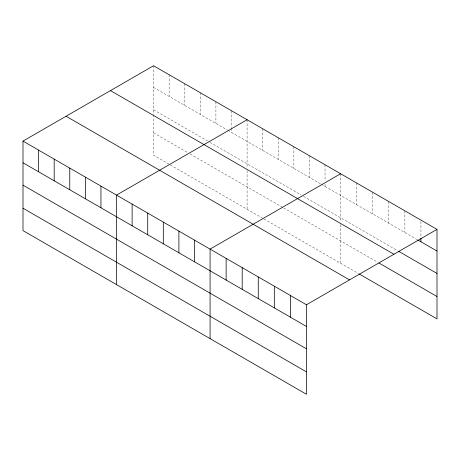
<?xml version="1.0" encoding="UTF-8"?>
<svg xmlns="http://www.w3.org/2000/svg" width="460" height="460" viewBox="0 0 460 460"><rect width="100%" height="100%" fill="white"/><g stroke="black" fill="none" stroke-linecap="round" stroke-linejoin="round"><path stroke-width="0.34" stroke-dasharray="2.3 1.72" d="M153.548 87.412L227.297 129.99M227.901 130.335L320.839 183.994M321.436 184.339L417.231 239.643M153.548 109.796L207.512 140.95M209.909 142.335L301.053 194.954M303.45 196.339L397.463 250.619M153.548 132.859L187.726 152.593M190.124 153.973L283.067 207.632M283.665 207.977L377.695 262.269M169.136 164.243L153.548 155.244L153.548 115.224M170.338 164.939L262.677 218.247M263.879 218.943L358.541 273.596M420.94 221.507L420.94 237.59M404.875 210.835L404.875 232.513M388.815 201.566L388.815 223.238M372.749 192.291L372.749 213.963M356.69 183.017L356.69 204.689M340.624 173.742L340.624 221.875M340.624 224.589L340.624 263.252M325.036 164.743L325.036 180.826M325.036 184.322L325.036 186.415M309.448 155.744L309.448 177.416M293.859 146.74L293.859 168.417M278.265 137.741L278.265 159.413M262.677 128.743L262.677 150.414M247.089 119.738L247.089 167.871M247.089 170.585L247.089 209.248M231.495 110.739L231.495 127.518M231.495 128.219L231.495 132.411M215.907 101.74L215.907 123.412M200.318 92.736L200.318 114.413M184.73 83.737L184.73 105.409M169.136 74.738L169.136 96.41M153.548 65.734L153.548 114.546"/><path stroke-width="0.69" d="M23 141.105L306.452 304.756L306.452 394.266L23 230.615L23 141.105L153.548 65.734L437 229.385L437 318.895L359.162 273.953M247.089 119.738L116.541 195.109L116.541 284.619M340.624 173.742L210.076 249.113L210.076 338.623M306.452 304.756L437 229.385M417.847 239.999L437 251.056M398.699 251.332L437 273.447M110.469 90.609L393.921 254.259M378.931 262.982L437 296.51M66.079 116.236L349.531 279.881M23 162.782L306.452 326.428M23 185.167L306.452 348.818M23 208.23L306.452 371.881M420.94 238.291L420.94 241.787M290.386 295.481L290.386 317.159M274.327 286.206L274.327 307.884M258.267 276.937L258.267 298.609M242.202 267.662L242.202 289.334M226.142 258.388L226.142 280.065M194.488 240.114L194.488 261.786M178.9 231.115L178.9 252.787M163.306 222.111L163.306 243.788M147.717 213.112L147.717 234.784M132.129 204.113L132.129 225.785M100.947 186.11L100.947 207.782M85.359 177.111L85.359 198.783M69.77 168.107L69.77 189.784M54.182 159.108L54.182 180.78M38.588 150.109L38.588 171.781"/></g></svg>
